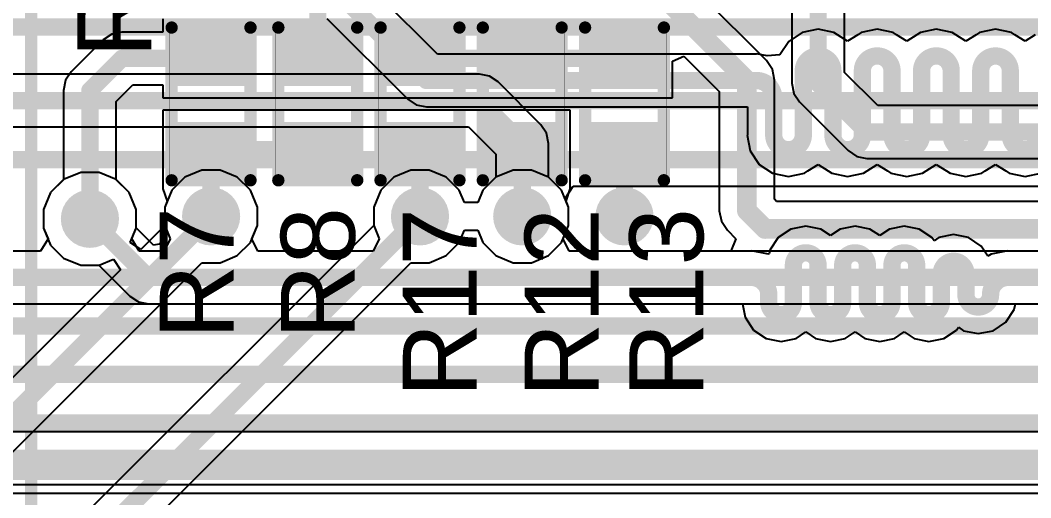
# Model space of a CAD drawing. Header units: inches. Extents: x -3 to 128, y -12 to 41.
# Drawn here: x 80.97 to 91.38, y 16.29 to 21.21 of the extents above; entities that cross this region are included whole.
import ezdxf

# ---------------------------------------------------------------- set-up
doc = ezdxf.new("R2010")
doc.units = ezdxf.units.IN
for name, color, linetype in [('Bottom Layer', 5, 'Continuous'), ('Layer 1', 16, 'Continuous'), ('Layer 2', 76, 'Continuous'), ('Top Layer', 1, 'Continuous'), ('Top Overlay', 2, 'Continuous'), ('Top Paste', 8, 'Continuous'), ('Top Solder', 216, 'Continuous'), ('Via Holes', 16, 'Continuous')]:
    doc.layers.add(name, color=color, linetype=linetype)
doc.styles.add('Arial', font='', dxfattribs={"height": 0.2})
doc.styles.get('Arial').set_extended_font_data('Arial')

msp = doc.modelspace()

# ---------------------------------------------------------------- hatches: boundary and pattern name
at = {"layer": 'Bottom Layer'}
h = msp.add_hatch(color=5, dxfattribs=at)
edge = h.paths.add_edge_path()
edge.add_arc((82.935, 19.189), 0.3, 0, 360)
h = msp.add_hatch(color=5, dxfattribs=at)
edge = h.paths.add_edge_path()
edge.add_arc((85.088, 19.189), 0.3, 0, 360)
h = msp.add_hatch(color=5, dxfattribs=at)
edge = h.paths.add_edge_path()
edge.add_arc((86.142, 19.189), 0.3, 0, 360)
h = msp.add_hatch(color=5, dxfattribs=at)
edge = h.paths.add_edge_path()
edge.add_arc((87.196, 19.189), 0.3, 0, 360)
h = msp.add_hatch(color=5, dxfattribs=at)
edge = h.paths.add_edge_path()
edge.add_arc((81.686, 19.164), 0.3, 0, 360)
at = {"layer": 'Layer 1'}
h = msp.add_hatch(color=16, dxfattribs=at)
edge = h.paths.add_edge_path()
edge.add_arc((82.935, 19.189), 0.3, 0, 360)
h = msp.add_hatch(color=16, dxfattribs=at)
edge = h.paths.add_edge_path()
edge.add_arc((85.088, 19.189), 0.3, 0, 360)
h = msp.add_hatch(color=16, dxfattribs=at)
edge = h.paths.add_edge_path()
edge.add_arc((86.142, 19.189), 0.3, 0, 360)
h = msp.add_hatch(color=16, dxfattribs=at)
edge = h.paths.add_edge_path()
edge.add_arc((87.196, 19.189), 0.3, 0, 360)
h = msp.add_hatch(color=16, dxfattribs=at)
edge = h.paths.add_edge_path()
edge.add_arc((81.686, 19.164), 0.3, 0, 360)
at = {"layer": 'Layer 2'}
h = msp.add_hatch(color=76, dxfattribs=at)
edge = h.paths.add_edge_path()
edge.add_arc((82.935, 19.189), 0.3, 0, 360)
h = msp.add_hatch(color=76, dxfattribs=at)
edge = h.paths.add_edge_path()
edge.add_arc((85.088, 19.189), 0.3, 0, 360)
h = msp.add_hatch(color=76, dxfattribs=at)
edge = h.paths.add_edge_path()
edge.add_arc((86.142, 19.189), 0.3, 0, 360)
h = msp.add_hatch(color=76, dxfattribs=at)
edge = h.paths.add_edge_path()
edge.add_arc((87.196, 19.189), 0.3, 0, 360)
h = msp.add_hatch(color=76, dxfattribs=at)
edge = h.paths.add_edge_path()
edge.add_arc((81.686, 19.164), 0.3, 0, 360)
at = {"layer": 'Top Layer'}
for points in [[(82.617, 21.047), (83.252, 21.047), (83.252, 20.59), (82.617, 20.59)], [(83.717, 21.047), (84.352, 21.047), (84.352, 20.59), (83.717, 20.59)], [(84.771, 21.047), (85.406, 21.047), (85.406, 20.59), (84.771, 20.59)], [(86.46, 20.59), (85.825, 20.59), (85.825, 21.047), (86.46, 21.047)], [(87.513, 20.59), (86.878, 20.59), (86.878, 21.047), (87.513, 21.047)], [(82.617, 20.107), (83.252, 20.107), (83.252, 19.65), (82.617, 19.65)], [(83.717, 20.107), (84.352, 20.107), (84.352, 19.65), (83.717, 19.65)], [(84.771, 20.107), (85.406, 20.107), (85.406, 19.65), (84.771, 19.65)], [(86.46, 19.65), (85.825, 19.65), (85.825, 20.107), (86.46, 20.107)], [(87.513, 19.65), (86.878, 19.65), (86.878, 20.107), (87.513, 20.107)]]:
    msp.add_hatch(color=1, dxfattribs=at).paths.add_polyline_path(points)
h = msp.add_hatch(color=1, dxfattribs=at)
edge = h.paths.add_edge_path()
edge.add_arc((82.935, 19.189), 0.3, 0, 360)
h = msp.add_hatch(color=1, dxfattribs=at)
edge = h.paths.add_edge_path()
edge.add_arc((85.088, 19.189), 0.3, 0, 360)
h = msp.add_hatch(color=1, dxfattribs=at)
edge = h.paths.add_edge_path()
edge.add_arc((86.142, 19.189), 0.3, 0, 360)
h = msp.add_hatch(color=1, dxfattribs=at)
edge = h.paths.add_edge_path()
edge.add_arc((87.196, 19.189), 0.3, 0, 360)
h = msp.add_hatch(color=1, dxfattribs=at)
edge = h.paths.add_edge_path()
edge.add_arc((81.686, 19.164), 0.3, 0, 360)
at = {"layer": 'Top Paste'}
for points in [[(82.617, 21.047), (83.252, 21.047), (83.252, 20.59), (82.617, 20.59)], [(83.717, 21.047), (84.352, 21.047), (84.352, 20.59), (83.717, 20.59)], [(84.771, 21.047), (85.406, 21.047), (85.406, 20.59), (84.771, 20.59)], [(86.46, 20.59), (85.825, 20.59), (85.825, 21.047), (86.46, 21.047)], [(87.513, 20.59), (86.878, 20.59), (86.878, 21.047), (87.513, 21.047)], [(82.617, 20.107), (83.252, 20.107), (83.252, 19.65), (82.617, 19.65)], [(83.717, 20.107), (84.352, 20.107), (84.352, 19.65), (83.717, 19.65)], [(84.771, 20.107), (85.406, 20.107), (85.406, 19.65), (84.771, 19.65)], [(86.46, 19.65), (85.825, 19.65), (85.825, 20.107), (86.46, 20.107)], [(87.513, 19.65), (86.878, 19.65), (86.878, 20.107), (87.513, 20.107)]]:
    msp.add_hatch(color=8, dxfattribs=at).paths.add_polyline_path(points)
at = {"layer": 'Top Solder'}
for points in [[(82.562, 21.102), (83.307, 21.102), (83.307, 20.535), (82.562, 20.535)], [(83.662, 21.102), (84.407, 21.102), (84.407, 20.535), (83.662, 20.535)], [(84.716, 21.102), (85.461, 21.102), (85.461, 20.535), (84.716, 20.535)], [(86.515, 20.535), (85.77, 20.535), (85.77, 21.102), (86.515, 21.102)], [(87.568, 20.535), (86.823, 20.535), (86.823, 21.102), (87.568, 21.102)], [(82.562, 20.162), (83.307, 20.162), (83.307, 19.595), (82.562, 19.595)], [(83.662, 20.162), (84.407, 20.162), (84.407, 19.595), (83.662, 19.595)], [(84.716, 20.162), (85.461, 20.162), (85.461, 19.595), (84.716, 19.595)], [(86.515, 19.595), (85.77, 19.595), (85.77, 20.162), (86.515, 20.162)], [(87.568, 19.595), (86.823, 19.595), (86.823, 20.162), (87.568, 20.162)]]:
    msp.add_hatch(color=216, dxfattribs=at).paths.add_polyline_path(points)
at = {"layer": 'Via Holes'}
h = msp.add_hatch(color=7, dxfattribs=at)
edge = h.paths.add_edge_path()
edge.add_arc((81.686, 19.164), 0.15, 0, 360)
h = msp.add_hatch(color=7, dxfattribs=at)
edge = h.paths.add_edge_path()
edge.add_arc((82.935, 19.189), 0.15, 0, 360)
h = msp.add_hatch(color=7, dxfattribs=at)
edge = h.paths.add_edge_path()
edge.add_arc((85.088, 19.189), 0.15, 0, 360)
h = msp.add_hatch(color=7, dxfattribs=at)
edge = h.paths.add_edge_path()
edge.add_arc((86.142, 19.189), 0.15, 0, 360)
h = msp.add_hatch(color=7, dxfattribs=at)
edge = h.paths.add_edge_path()
edge.add_arc((87.196, 19.189), 0.15, 0, 360)

# ---------------------------------------------------------------- linework, layer by layer
at = {"layer": 'Bottom Layer'}
for p, q in [((85.701, 20.655), (79.554, 20.655)), ((85.805, 20.634), (85.701, 20.655)), ((85.893, 20.575), (85.805, 20.634)), ((86.334, 20.134), (85.893, 20.575)), ((79.666, 20.111), (85.589, 20.111)), ((85.589, 20.111), (85.87, 19.829)), ((86.393, 20.046), (86.334, 20.134)), ((86.334, 20.134), (86.334, 20.134)), ((86.414, 19.942), (86.393, 20.046)), ((86.414, 19.593), (86.414, 19.942)), ((85.87, 19.829), (85.87, 19.593)), ((81.591, 19.641), (81.415, 19.569)), ((81.781, 19.641), (81.591, 19.641)), ((81.956, 19.569), (81.781, 19.641)), ((82.664, 19.594), (82.53, 19.46)), ((82.84, 19.667), (82.664, 19.594)), ((83.03, 19.667), (82.84, 19.667)), ((83.205, 19.594), (83.03, 19.667)), ((83.34, 19.46), (83.205, 19.594)), ((84.818, 19.594), (84.683, 19.46)), ((84.993, 19.667), (84.818, 19.594)), ((85.183, 19.667), (84.993, 19.667)), ((85.359, 19.594), (85.183, 19.667)), ((85.493, 19.46), (85.359, 19.594)), ((85.87, 19.593), (85.737, 19.46)), ((86.547, 19.46), (86.414, 19.593)), ((81.415, 19.569), (81.281, 19.434)), ((82.091, 19.434), (81.956, 19.569)), ((81.281, 19.434), (81.208, 19.259)), ((82.163, 19.259), (82.091, 19.434)), ((82.53, 19.46), (82.457, 19.284)), ((83.413, 19.284), (83.34, 19.46)), ((84.683, 19.46), (84.611, 19.284)), ((85.547, 19.331), (85.493, 19.46)), ((85.737, 19.46), (85.683, 19.331)), ((86.62, 19.284), (86.547, 19.46)), ((82.457, 19.284), (82.457, 19.096)), ((83.413, 19.094), (83.413, 19.284)), ((84.611, 19.284), (84.611, 19.096)), ((85.683, 19.331), (85.547, 19.331)), ((86.62, 19.094), (86.62, 19.284)), ((81.208, 19.259), (81.208, 19.069)), ((82.163, 19.069), (82.163, 19.259)), ((84.611, 19.096), (80.244, 14.73)), ((81.208, 19.069), (81.281, 18.893)), ((82.102, 18.921), (82.163, 19.069)), ((82.457, 19.096), (82.21, 18.849)), ((83.34, 18.918), (83.413, 19.094)), ((86.547, 18.918), (86.62, 19.094)), ((85.493, 18.918), (85.547, 19.048)), ((85.547, 19.048), (85.683, 19.048)), ((85.683, 19.048), (85.737, 18.918)), ((81.281, 18.893), (81.415, 18.758)), ((82.21, 18.849), (82.102, 18.921)), ((83.205, 18.784), (83.34, 18.918)), ((85.359, 18.784), (85.493, 18.918)), ((85.737, 18.918), (85.871, 18.784)), ((86.413, 18.784), (86.547, 18.918)), ((81.415, 18.758), (81.591, 18.686)), ((83.03, 18.711), (83.205, 18.784)), ((85.183, 18.711), (85.359, 18.784)), ((85.871, 18.784), (86.047, 18.711)), ((86.237, 18.711), (86.413, 18.784)), ((79.142, 15.012), (82.841, 18.711)), ((80.685, 14.401), (84.995, 18.711)), ((81.591, 18.686), (81.781, 18.686)), ((81.781, 18.686), (81.928, 18.747)), ((81.928, 18.747), (82, 18.639)), ((82.841, 18.711), (83.03, 18.711)), ((84.995, 18.711), (85.183, 18.711)), ((86.047, 18.711), (86.237, 18.711)), ((82, 18.639), (78.678, 15.317))]:
    msp.add_line(p, q, dxfattribs=at)
at = {"layer": 'Bottom Layer', "const_width": 0.178}
for points in [[(79.554, 20.383), (85.701, 20.383)], [(85.701, 20.383), (86.142, 19.942)], [(86.142, 19.189), (86.142, 19.942)], [(78.87, 15.125), (82.935, 19.189)], [(80.23, 14.331), (85.088, 19.189)]]:
    msp.add_lwpolyline(points, dxfattribs=at)
at = {"layer": 'Bottom Layer', "const_width": 0.0889}
for points in [[(85.657, 20.383, 1), (85.746, 20.383, 1)], [(85.657, 20.383, 1), (85.746, 20.383, 1)], [(86.098, 19.942, 1), (86.186, 19.942, 1)], [(86.098, 19.942, 1), (86.186, 19.942, 1)], [(82.89, 19.189, 1), (82.979, 19.189, 1)], [(85.044, 19.189, 1), (85.133, 19.189, 1)], [(86.098, 19.189, 1), (86.186, 19.189, 1)]]:
    msp.add_lwpolyline(points, format="xyb", close=True, dxfattribs=at)
at = {"layer": 'Layer 1'}
for p, q in [((86.583, 19.374), (86.667, 19.501)), ((86.667, 19.501), (100.84, 19.501)), ((86.62, 19.284), (86.583, 19.374)), ((86.62, 19.094), (86.62, 19.284)), ((86.563, 18.958), (86.62, 19.094)), ((86.626, 18.831), (86.563, 18.958)), ((103.964, 18.831), (86.626, 18.831)), ((74.873, 18.287), (94.743, 18.287)), ((99.882, 16.967), (68.78, 16.967)), ((68.78, 16.423), (95.563, 16.423))]:
    msp.add_line(p, q, dxfattribs=at)
at = {"layer": 'Layer 1', "const_width": 0.178}
for points in [[(75.677, 21.142), (99.83, 21.142)], [(75.527, 20.383), (96.79, 20.383)], [(75.074, 19.773), (100.04, 19.773)], [(74.873, 18.559), (104.368, 18.559)], [(68.376, 16.695), (99.995, 16.695)]]:
    msp.add_lwpolyline(points, dxfattribs=at)
at = {"layer": 'Layer 2'}
for p, q in [((85.267, 20.862), (84.512, 21.616)), ((84.128, 21.231), (84.962, 20.397)), ((89.028, 21.086), (88.889, 20.993)), ((89.191, 21.118), (89.028, 21.086)), ((89.355, 21.086), (89.191, 21.118)), ((89.391, 21.061), (89.355, 21.086)), ((89.496, 20.995), (89.391, 21.061)), ((89.601, 21.061), (89.496, 20.995)), ((89.637, 21.086), (89.601, 21.061)), ((89.801, 21.118), (89.637, 21.086)), ((89.964, 21.086), (89.801, 21.118)), ((90.001, 21.061), (89.964, 21.086)), ((90.106, 20.995), (90.001, 21.061)), ((90.21, 21.061), (90.106, 20.995)), ((90.247, 21.086), (90.21, 21.061)), ((90.41, 21.118), (90.247, 21.086)), ((90.574, 21.086), (90.41, 21.118)), ((90.611, 21.061), (90.574, 21.086)), ((90.715, 20.995), (90.611, 21.061)), ((90.82, 21.061), (90.715, 20.995)), ((90.856, 21.086), (90.82, 21.061)), ((91.02, 21.118), (90.856, 21.086)), ((91.184, 21.086), (91.02, 21.118)), ((91.22, 21.061), (91.184, 21.086)), ((91.325, 20.995), (91.22, 21.061)), ((91.429, 21.061), (91.325, 20.995)), ((88.889, 20.993), (88.796, 20.855)), ((88.556, 20.862), (85.267, 20.862)), ((88.665, 20.843), (88.556, 20.865)), ((88.556, 20.865), (88.556, 20.862)), ((88.796, 20.855), (88.665, 20.843)), ((84.962, 20.397), (85.05, 20.338)), ((85.05, 20.338), (85.154, 20.318)), ((85.154, 20.318), (88.462, 20.318)), ((88.462, 20.318), (88.462, 20.028)), ((88.462, 20.028), (88.459, 20.028)), ((88.459, 20.028), (88.492, 19.864)), ((88.492, 19.864), (88.584, 19.725)), ((88.584, 19.725), (88.723, 19.633)), ((89.087, 19.657), (89.191, 19.724)), ((89.191, 19.724), (89.296, 19.657)), ((89.696, 19.657), (89.801, 19.724)), ((89.801, 19.724), (89.905, 19.657)), ((90.306, 19.657), (90.41, 19.724)), ((90.41, 19.724), (90.515, 19.657)), ((90.915, 19.657), (91.02, 19.724)), ((91.02, 19.724), (91.125, 19.657)), ((81.591, 19.641), (81.415, 19.569)), ((81.781, 19.641), (81.591, 19.641)), ((81.956, 19.569), (81.781, 19.641)), ((82.664, 19.594), (82.53, 19.46)), ((82.84, 19.667), (82.664, 19.594)), ((83.03, 19.667), (82.84, 19.667)), ((83.205, 19.594), (83.03, 19.667)), ((83.34, 19.46), (83.205, 19.594)), ((84.818, 19.594), (84.683, 19.46)), ((84.993, 19.667), (84.818, 19.594)), ((85.183, 19.667), (84.993, 19.667)), ((85.359, 19.594), (85.183, 19.667)), ((85.493, 19.46), (85.359, 19.594)), ((85.871, 19.594), (85.737, 19.46)), ((86.047, 19.667), (85.871, 19.594)), ((86.237, 19.667), (86.047, 19.667)), ((86.413, 19.594), (86.237, 19.667)), ((86.547, 19.46), (86.413, 19.594)), ((88.723, 19.633), (88.886, 19.6)), ((88.886, 19.6), (89.05, 19.633)), ((89.05, 19.633), (89.087, 19.657)), ((89.296, 19.657), (89.332, 19.633)), ((89.332, 19.633), (89.496, 19.6)), ((89.496, 19.6), (89.66, 19.633)), ((89.66, 19.633), (89.696, 19.657)), ((89.905, 19.657), (89.942, 19.633)), ((89.942, 19.633), (90.106, 19.6)), ((90.106, 19.6), (90.269, 19.633)), ((90.269, 19.633), (90.306, 19.657)), ((90.515, 19.657), (90.552, 19.633)), ((90.552, 19.633), (90.715, 19.6)), ((90.715, 19.6), (90.879, 19.633)), ((90.879, 19.633), (90.915, 19.657)), ((91.125, 19.657), (91.161, 19.633)), ((91.161, 19.633), (91.325, 19.6)), ((91.325, 19.6), (91.488, 19.633)), ((81.415, 19.569), (81.281, 19.434)), ((82.091, 19.434), (81.956, 19.569)), ((81.281, 19.434), (81.208, 19.259)), ((82.163, 19.259), (82.091, 19.434)), ((82.53, 19.46), (82.457, 19.284)), ((83.413, 19.284), (83.34, 19.46)), ((84.683, 19.46), (84.611, 19.284)), ((85.547, 19.331), (85.493, 19.46)), ((85.737, 19.46), (85.683, 19.331)), ((86.62, 19.284), (86.547, 19.46)), ((82.457, 19.284), (82.457, 19.094)), ((83.413, 19.094), (83.413, 19.284)), ((84.611, 19.284), (84.611, 19.094)), ((85.683, 19.331), (85.547, 19.331)), ((86.62, 19.094), (86.62, 19.284)), ((81.208, 19.259), (81.208, 19.069)), ((82.163, 19.07), (82.163, 19.259)), ((81.208, 19.069), (81.281, 18.893)), ((82.34, 18.893), (82.163, 19.07)), ((82.457, 19.094), (82.478, 19.042)), ((83.356, 18.958), (83.413, 19.094)), ((84.611, 19.094), (84.667, 18.958)), ((86.563, 18.958), (86.62, 19.094)), ((89.064, 19.087), (88.911, 19.057)), ((89.218, 19.057), (89.064, 19.087)), ((89.572, 19.087), (89.419, 19.057)), ((89.726, 19.057), (89.572, 19.087)), ((90.08, 19.087), (89.927, 19.057)), ((90.234, 19.057), (90.08, 19.087)), ((82.478, 19.042), (82.402, 18.903)), ((83.418, 18.831), (83.356, 18.958)), ((84.667, 18.958), (84.605, 18.831)), ((86.626, 18.831), (86.563, 18.958)), ((88.78, 18.97), (88.693, 18.84)), ((88.911, 19.057), (88.78, 18.97)), ((89.318, 18.99), (89.218, 19.057)), ((89.419, 19.057), (89.318, 18.99)), ((89.826, 18.99), (89.726, 19.057)), ((89.927, 19.057), (89.826, 18.99)), ((90.364, 18.97), (90.234, 19.057)), ((90.386, 18.937), (90.364, 18.97)), ((90.435, 18.97), (90.386, 18.937)), ((90.588, 19.001), (90.435, 18.97)), ((90.742, 18.97), (90.588, 19.001)), ((90.872, 18.883), (90.742, 18.97)), ((81.281, 18.893), (81.415, 18.758)), ((82.402, 18.903), (82.34, 18.893)), ((90.942, 18.779), (90.872, 18.883)), ((81.415, 18.758), (81.591, 18.686)), ((84.605, 18.831), (83.418, 18.831)), ((88.505, 18.831), (86.626, 18.831)), ((88.679, 18.8), (88.505, 18.834)), ((88.505, 18.834), (88.505, 18.831)), ((88.686, 18.803), (88.679, 18.8)), ((88.693, 18.84), (88.686, 18.803)), ((90.974, 18.8), (90.942, 18.779)), ((91.147, 18.834), (90.974, 18.8)), ((91.147, 18.831), (91.147, 18.834)), ((97.69, 18.831), (91.147, 18.831)), ((81.591, 18.686), (81.779, 18.686)), ((81.779, 18.686), (82.098, 18.367)), ((82.098, 18.367), (82.186, 18.308)), ((82.186, 18.308), (82.29, 18.287)), ((82.29, 18.287), (82.29, 18.287)), ((82.29, 18.287), (88.412, 18.287)), ((88.412, 18.287), (88.439, 18.148)), ((91.213, 18.228), (91.225, 18.287)), ((91.225, 18.287), (94.743, 18.287)), ((88.439, 18.148), (88.526, 18.017)), ((91.126, 18.097), (91.213, 18.228)), ((90.618, 18.017), (90.637, 18.045)), ((90.637, 18.045), (90.689, 18.01)), ((90.996, 18.01), (91.126, 18.097)), ((88.526, 18.017), (88.657, 17.93)), ((88.657, 17.93), (88.81, 17.9)), ((88.81, 17.9), (88.964, 17.93)), ((88.964, 17.93), (89.064, 17.998)), ((89.064, 17.998), (89.165, 17.93)), ((89.165, 17.93), (89.318, 17.9)), ((89.318, 17.9), (89.472, 17.93)), ((89.472, 17.93), (89.572, 17.998)), ((89.572, 17.998), (89.673, 17.93)), ((89.673, 17.93), (89.826, 17.9)), ((89.826, 17.9), (89.98, 17.93)), ((89.98, 17.93), (90.08, 17.998)), ((90.08, 17.998), (90.181, 17.93)), ((90.181, 17.93), (90.334, 17.9)), ((90.334, 17.9), (90.488, 17.93)), ((90.488, 17.93), (90.618, 18.017)), ((90.689, 18.01), (90.842, 17.98)), ((90.842, 17.98), (90.996, 18.01)), ((93.205, 16.331), (74.718, 16.331))]:
    msp.add_line(p, q, dxfattribs=at)
at = {"layer": 'Layer 2', "const_width": 0.178}
for points in [[(84.035, 21.709), (85.154, 20.59)], [(89.039, 20.028), (89.039, 20.691)], [(89.344, 20.028), (89.344, 20.691)], [(89.648, 20.028), (89.648, 20.691)], [(89.953, 20.028), (89.953, 20.691)], [(90.258, 20.028), (90.258, 20.691)], [(90.563, 20.028), (90.563, 20.691)], [(90.868, 20.028), (90.868, 20.691)], [(91.172, 20.028), (91.172, 20.691)], [(85.154, 20.59), (88.162, 20.59)], [(88.162, 20.59), (88.556, 20.59)], [(88.734, 20.028), (88.734, 20.412)], [(81.686, 19.164), (82.29, 18.559)], [(88.937, 18.301), (88.937, 18.686)], [(89.191, 18.301), (89.191, 18.686)], [(89.445, 18.301), (89.445, 18.686)], [(89.699, 18.301), (89.699, 18.686)], [(89.953, 18.301), (89.953, 18.686)], [(90.207, 18.301), (90.207, 18.686)], [(82.29, 18.559), (88.162, 18.559)], [(88.162, 18.559), (88.505, 18.559)], [(90.461, 18.301), (90.461, 18.599)], [(90.715, 18.381), (90.715, 18.599)], [(91.147, 18.559), (92.632, 18.559)], [(88.683, 18.301), (88.683, 18.381)], [(90.969, 18.381), (90.969, 18.381)]]:
    msp.add_lwpolyline(points, dxfattribs=at)
for points in [[(89.039, 20.691, -1), (89.344, 20.691)], [(89.648, 20.691, -1), (89.953, 20.691)], [(90.258, 20.691, -1), (90.563, 20.691)], [(90.868, 20.691, -1), (91.172, 20.691)], [(88.556, 20.59, -0.414214), (88.734, 20.412)], [(89.039, 20.028, -1), (88.734, 20.028)], [(89.648, 20.028, -1), (89.344, 20.028)], [(90.258, 20.028, -1), (89.953, 20.028)], [(90.868, 20.028, -1), (90.563, 20.028)], [(91.477, 20.028, -1), (91.172, 20.028)], [(88.937, 18.686, -1), (89.191, 18.686)], [(89.445, 18.686, -1), (89.699, 18.686)], [(89.953, 18.686, -1), (90.207, 18.686)], [(90.461, 18.599, -1), (90.715, 18.599)], [(88.505, 18.559, -0.414214), (88.683, 18.381)], [(90.969, 18.381, -0.414214), (91.147, 18.559)], [(90.969, 18.381, -1), (90.715, 18.381)], [(88.937, 18.301, -1), (88.683, 18.301)], [(89.445, 18.301, -1), (89.191, 18.301)], [(89.953, 18.301, -1), (89.699, 18.301)], [(90.461, 18.301, -1), (90.207, 18.301)]]:
    msp.add_lwpolyline(points, format="xyb", dxfattribs=at)
at = {"layer": 'Layer 2', "const_width": 0.0889}
for points in [[(88.994, 20.691, 1), (89.083, 20.691, 1)], [(88.994, 20.691, 1), (89.083, 20.691, 1)], [(89.299, 20.691, 1), (89.388, 20.691, 1)], [(89.299, 20.691, 1), (89.388, 20.691, 1)], [(89.604, 20.691, 1), (89.693, 20.691, 1)], [(89.604, 20.691, 1), (89.693, 20.691, 1)], [(89.909, 20.691, 1), (89.998, 20.691, 1)], [(89.909, 20.691, 1), (89.998, 20.691, 1)], [(90.214, 20.691, 1), (90.302, 20.691, 1)], [(90.214, 20.691, 1), (90.302, 20.691, 1)], [(90.518, 20.691, 1), (90.607, 20.691, 1)], [(90.518, 20.691, 1), (90.607, 20.691, 1)], [(90.823, 20.691, 1), (90.912, 20.691, 1)], [(90.823, 20.691, 1), (90.912, 20.691, 1)], [(91.128, 20.691, 1), (91.217, 20.691, 1)], [(91.128, 20.691, 1), (91.217, 20.691, 1)], [(85.11, 20.59, 1), (85.199, 20.59, 1)], [(85.11, 20.59, 1), (85.199, 20.59, 1)], [(88.118, 20.59, 1), (88.207, 20.59, 1)], [(88.118, 20.59, 1), (88.207, 20.59, 1)], [(88.512, 20.59, 1), (88.601, 20.59, 1)], [(88.512, 20.59, 1), (88.601, 20.59, 1)], [(88.69, 20.412, 1), (88.778, 20.412, 1)], [(88.69, 20.412, 1), (88.778, 20.412, 1)], [(88.69, 20.028, 1), (88.778, 20.028, 1)], [(88.69, 20.028, 1), (88.778, 20.028, 1)], [(88.994, 20.028, 1), (89.083, 20.028, 1)], [(88.994, 20.028, 1), (89.083, 20.028, 1)], [(89.299, 20.028, 1), (89.388, 20.028, 1)], [(89.299, 20.028, 1), (89.388, 20.028, 1)], [(89.604, 20.028, 1), (89.693, 20.028, 1)], [(89.604, 20.028, 1), (89.693, 20.028, 1)], [(89.909, 20.028, 1), (89.998, 20.028, 1)], [(89.909, 20.028, 1), (89.998, 20.028, 1)], [(90.214, 20.028, 1), (90.302, 20.028, 1)], [(90.214, 20.028, 1), (90.302, 20.028, 1)], [(90.518, 20.028, 1), (90.607, 20.028, 1)], [(90.518, 20.028, 1), (90.607, 20.028, 1)], [(90.823, 20.028, 1), (90.912, 20.028, 1)], [(90.823, 20.028, 1), (90.912, 20.028, 1)], [(91.128, 20.028, 1), (91.217, 20.028, 1)], [(91.128, 20.028, 1), (91.217, 20.028, 1)], [(81.641, 19.164, 1), (81.73, 19.164, 1)], [(88.893, 18.686, 1), (88.982, 18.686, 1)], [(88.893, 18.686, 1), (88.982, 18.686, 1)], [(89.147, 18.686, 1), (89.236, 18.686, 1)], [(89.147, 18.686, 1), (89.236, 18.686, 1)], [(89.401, 18.686, 1), (89.49, 18.686, 1)], [(89.401, 18.686, 1), (89.49, 18.686, 1)], [(89.655, 18.686, 1), (89.744, 18.686, 1)], [(89.655, 18.686, 1), (89.744, 18.686, 1)], [(89.909, 18.686, 1), (89.998, 18.686, 1)], [(89.909, 18.686, 1), (89.998, 18.686, 1)], [(90.163, 18.686, 1), (90.252, 18.686, 1)], [(90.163, 18.686, 1), (90.252, 18.686, 1)], [(82.246, 18.559, 1), (82.335, 18.559, 1)], [(82.246, 18.559, 1), (82.335, 18.559, 1)], [(88.118, 18.559, 1), (88.207, 18.559, 1)], [(88.118, 18.559, 1), (88.207, 18.559, 1)], [(88.461, 18.559, 1), (88.55, 18.559, 1)], [(88.461, 18.559, 1), (88.55, 18.559, 1)], [(90.417, 18.599, 1), (90.506, 18.599, 1)], [(90.417, 18.599, 1), (90.506, 18.599, 1)], [(90.671, 18.599, 1), (90.76, 18.599, 1)], [(90.671, 18.599, 1), (90.76, 18.599, 1)], [(91.103, 18.559, 1), (91.191, 18.559, 1)], [(91.103, 18.559, 1), (91.191, 18.559, 1)], [(88.639, 18.381, 1), (88.728, 18.381, 1)], [(88.639, 18.381, 1), (88.728, 18.381, 1)], [(90.671, 18.381, 1), (90.76, 18.381, 1)], [(90.671, 18.381, 1), (90.76, 18.381, 1)], [(90.925, 18.381, 1), (91.014, 18.381, 1)], [(90.925, 18.381, 1), (91.014, 18.381, 1)], [(90.925, 18.381, 1), (91.014, 18.381, 1)], [(90.925, 18.381, 1), (91.014, 18.381, 1)], [(88.639, 18.301, 1), (88.728, 18.301, 1)], [(88.639, 18.301, 1), (88.728, 18.301, 1)], [(88.893, 18.301, 1), (88.982, 18.301, 1)], [(88.893, 18.301, 1), (88.982, 18.301, 1)], [(89.147, 18.301, 1), (89.236, 18.301, 1)], [(89.147, 18.301, 1), (89.236, 18.301, 1)], [(89.401, 18.301, 1), (89.49, 18.301, 1)], [(89.401, 18.301, 1), (89.49, 18.301, 1)], [(89.655, 18.301, 1), (89.744, 18.301, 1)], [(89.655, 18.301, 1), (89.744, 18.301, 1)], [(89.909, 18.301, 1), (89.998, 18.301, 1)], [(89.909, 18.301, 1), (89.998, 18.301, 1)], [(90.163, 18.301, 1), (90.252, 18.301, 1)], [(90.163, 18.301, 1), (90.252, 18.301, 1)], [(90.417, 18.301, 1), (90.506, 18.301, 1)], [(90.417, 18.301, 1), (90.506, 18.301, 1)]]:
    msp.add_lwpolyline(points, format="xyb", close=True, dxfattribs=at)
at = {"layer": 'Top Layer'}
for p, q in [((88.659, 20.795), (87.028, 22.426)), ((88.92, 21.35), (88.92, 20.561)), ((89.464, 20.674), (89.464, 21.35)), ((82.439, 21.225), (82.439, 21.09)), ((81.912, 21.069), (81.824, 21.01)), ((82.016, 21.09), (81.912, 21.069)), ((82.439, 21.09), (82.016, 21.09)), ((82.016, 21.09), (82.016, 21.09)), ((81.824, 21.01), (81.493, 20.68)), ((87.691, 20.791), (87.808, 20.84)), ((87.808, 20.84), (88.173, 20.475)), ((87.691, 20.412), (87.691, 20.791)), ((88.721, 20.702), (88.659, 20.795)), ((81.493, 20.68), (81.434, 20.592)), ((88.743, 20.593), (88.721, 20.702)), ((89.807, 20.331), (89.464, 20.674)), ((81.434, 20.592), (81.414, 20.488)), ((81.958, 20.375), (82.129, 20.546)), ((82.129, 20.546), (82.439, 20.546)), ((82.439, 20.546), (82.439, 20.412)), ((88.743, 19.365), (88.743, 20.593)), ((88.743, 20.593), (88.743, 20.593)), ((88.92, 20.561), (88.941, 20.457)), ((81.414, 20.488), (81.414, 19.567)), ((88.173, 20.475), (88.173, 19.247)), ((88.941, 20.457), (89, 20.369)), ((81.958, 19.567), (81.958, 20.375)), ((82.439, 20.412), (83.412, 20.412)), ((83.412, 20.412), (83.43, 20.412)), ((83.43, 20.412), (83.539, 20.412)), ((83.539, 20.412), (83.557, 20.412)), ((83.557, 20.412), (84.466, 20.412)), ((84.466, 20.412), (84.53, 20.412)), ((84.53, 20.412), (84.657, 20.412)), ((84.657, 20.412), (85.584, 20.412)), ((85.584, 20.412), (85.584, 20.412)), ((85.584, 20.412), (85.647, 20.412)), ((85.647, 20.412), (85.647, 20.412)), ((85.647, 20.412), (86.637, 20.412)), ((86.637, 20.412), (86.637, 20.412)), ((86.637, 20.412), (86.7, 20.412)), ((86.7, 20.412), (86.7, 20.412)), ((86.7, 20.412), (87.691, 20.412)), ((89, 20.369), (89.502, 19.867)), ((91.512, 20.331), (89.807, 20.331)), ((83.43, 20.285), (82.439, 20.285)), ((82.439, 20.285), (82.439, 19.472)), ((83.539, 20.285), (83.43, 20.285)), ((83.43, 20.285), (83.43, 20.285)), ((84.53, 20.285), (83.539, 20.285)), ((83.539, 20.285), (83.539, 20.285)), ((84.593, 20.285), (84.53, 20.285)), ((84.53, 20.285), (84.53, 20.285)), ((85.584, 20.285), (84.593, 20.285)), ((84.593, 20.285), (84.593, 20.285)), ((85.647, 20.285), (85.584, 20.285)), ((85.584, 20.285), (85.584, 20.285)), ((86.637, 20.285), (85.647, 20.285)), ((85.647, 20.285), (85.647, 20.285)), ((86.637, 19.472), (86.637, 20.285)), ((89.502, 19.867), (89.59, 19.808)), ((89.59, 19.808), (89.694, 19.787)), ((89.694, 19.787), (91.512, 19.787)), ((81.414, 19.567), (81.281, 19.434)), ((82.091, 19.434), (81.958, 19.567)), ((81.281, 19.434), (81.208, 19.259)), ((82.163, 19.259), (82.091, 19.434)), ((82.439, 19.472), (82.439, 19.472)), ((82.439, 19.472), (82.439, 19.472)), ((82.439, 19.472), (82.482, 19.345)), ((86.595, 19.345), (86.637, 19.472)), ((86.637, 19.472), (86.637, 19.472)), ((86.637, 19.472), (86.637, 19.472)), ((82.482, 19.345), (82.457, 19.284)), ((82.457, 19.284), (82.457, 19.094)), ((86.62, 19.284), (86.595, 19.345)), ((86.62, 19.094), (86.62, 19.284)), ((88.763, 19.344), (88.743, 19.365)), ((91.512, 19.344), (88.763, 19.344)), ((81.208, 19.259), (81.208, 19.069)), ((82.163, 19.069), (82.163, 19.259)), ((88.173, 19.247), (88.173, 19.247)), ((88.173, 19.247), (88.195, 19.138)), ((81.208, 19.069), (81.254, 18.958)), ((82.118, 18.958), (82.163, 19.069)), ((82.457, 19.094), (82.513, 18.958)), ((86.563, 18.958), (86.62, 19.094)), ((88.195, 19.138), (88.256, 19.045)), ((81.254, 18.958), (81.177, 18.831)), ((82.195, 18.831), (82.118, 18.958)), ((82.513, 18.958), (82.451, 18.831)), ((86.626, 18.831), (86.563, 18.958)), ((88.256, 19.045), (88.343, 18.958)), ((88.343, 18.958), (88.291, 18.831)), ((81.177, 18.831), (76.878, 18.831)), ((82.451, 18.831), (82.195, 18.831)), ((88.291, 18.831), (86.626, 18.831))]:
    msp.add_line(p, q, dxfattribs=at)
for points, const_width in [([(86.743, 22.308), (88.458, 20.593)], 0.203), ([(84.035, 20.818), (84.035, 21.709)], 0.178), ([(89.192, 20.561), (89.192, 21.754)], 0.178), ([(81.686, 20.488), (82.016, 20.818)], 0.178), ([(82.016, 20.818), (82.935, 20.818)], 0.178), ([(85.088, 20.818), (86.142, 20.818)], 0.178), ([(86.142, 20.818), (87.196, 20.818)], 0.178), ([(88.458, 19.247), (88.458, 20.593)], 0.203), ([(89.192, 20.561), (89.694, 20.059)], 0.178), ([(81.686, 19.164), (81.686, 20.488)], 0.178), ([(89.694, 20.059), (92.29, 20.059)], 0.178), ([(82.935, 19.189), (82.935, 19.878)], 0.178), ([(82.935, 19.878), (84.035, 19.878)], 0.178), ([(85.088, 19.189), (85.088, 19.878)], 0.178), ([(86.142, 19.189), (86.142, 19.878)], 0.178), ([(87.196, 19.189), (87.196, 19.878)], 0.178), ([(82.935, 19.164), (82.935, 19.189)], 0.178), ([(85.088, 19.164), (85.088, 19.189)], 0.178), ([(86.142, 19.164), (86.142, 19.189)], 0.178), ([(87.196, 19.164), (87.196, 19.189)], 0.178), ([(88.458, 19.247), (88.645, 19.059)], 0.203), ([(88.645, 19.059), (92.29, 19.059)], 0.203), ([(76.878, 18.559), (92.29, 18.559)], 0.178), ([(73.23, 18.059), (92.29, 18.059)], 0.178), ([(74.061, 17.559), (92.29, 17.559)], 0.178), ([(74.912, 17.059), (92.29, 17.059)], 0.178), ([(76.094, 16.559), (92.29, 16.559)], 0.178)]:
    msp.add_lwpolyline(points, dxfattribs=dict(at, const_width=const_width))
for points, const_width in [([(81.971, 20.818, 1), (82.06, 20.818, 1)], 0.0889), ([(81.971, 20.818, 1), (82.06, 20.818, 1)], 0.0889), ([(82.89, 20.818, 1), (82.979, 20.818, 1)], 0.0889), ([(83.99, 20.818, 1), (84.079, 20.818, 1)], 0.0889), ([(85.044, 20.818, 1), (85.133, 20.818, 1)], 0.0889), ([(86.098, 20.818, 1), (86.186, 20.818, 1)], 0.0889), ([(86.098, 20.818, 1), (86.186, 20.818, 1)], 0.0889), ([(87.151, 20.818, 1), (87.24, 20.818, 1)], 0.0889), ([(88.407, 20.593, 1), (88.509, 20.593, 1)], 0.102), ([(88.407, 20.593, 1), (88.509, 20.593, 1)], 0.102), ([(89.148, 20.561, 1), (89.237, 20.561, 1)], 0.0889), ([(89.148, 20.561, 1), (89.237, 20.561, 1)], 0.0889), ([(81.641, 20.488, 1), (81.73, 20.488, 1)], 0.0889), ([(81.641, 20.488, 1), (81.73, 20.488, 1)], 0.0889), ([(89.65, 20.059, 1), (89.739, 20.059, 1)], 0.0889), ([(89.65, 20.059, 1), (89.739, 20.059, 1)], 0.0889), ([(82.89, 19.878, 1), (82.979, 19.878, 1)], 0.0889), ([(82.89, 19.878, 1), (82.979, 19.878, 1)], 0.0889), ([(83.99, 19.878, 1), (84.079, 19.878, 1)], 0.0889), ([(85.044, 19.878, 1), (85.133, 19.878, 1)], 0.0889), ([(86.098, 19.878, 1), (86.186, 19.878, 1)], 0.0889), ([(87.151, 19.878, 1), (87.24, 19.878, 1)], 0.0889), ([(82.89, 19.189, 1), (82.979, 19.189, 1)], 0.0889), ([(82.89, 19.189, 1), (82.979, 19.189, 1)], 0.0889), ([(85.044, 19.189, 1), (85.133, 19.189, 1)], 0.0889), ([(85.044, 19.189, 1), (85.133, 19.189, 1)], 0.0889), ([(86.097, 19.189, 1), (86.186, 19.189, 1)], 0.0889), ([(86.097, 19.189, 1), (86.186, 19.189, 1)], 0.0889), ([(87.151, 19.189, 1), (87.24, 19.189, 1)], 0.0889), ([(87.151, 19.189, 1), (87.24, 19.189, 1)], 0.0889), ([(88.407, 19.247, 1), (88.509, 19.247, 1)], 0.102), ([(88.407, 19.247, 1), (88.509, 19.247, 1)], 0.102), ([(81.641, 19.164, 1), (81.73, 19.164, 1)], 0.0889), ([(82.89, 19.164, 1), (82.979, 19.164, 1)], 0.0889), ([(85.044, 19.164, 1), (85.133, 19.164, 1)], 0.0889), ([(86.097, 19.164, 1), (86.186, 19.164, 1)], 0.0889), ([(87.151, 19.164, 1), (87.24, 19.164, 1)], 0.0889), ([(88.594, 19.059, 1), (88.696, 19.059, 1)], 0.102), ([(88.594, 19.059, 1), (88.696, 19.059, 1)], 0.102)]:
    msp.add_lwpolyline(points, format="xyb", close=True, dxfattribs=dict(at, const_width=const_width))
at = {"layer": 'Top Overlay'}
for points, const_width in [([(81.08, 14.268), (81.08, 30.968)], 0.127), ([(82.528, 19.561), (82.528, 21.136)], 0.127), ([(82.528, 21.136), (83.341, 21.136)], 0.127), ([(82.503, 19.535), (82.503, 21.161)], 0.00323), ([(83.341, 19.561), (83.341, 21.136)], 0.127), ([(83.628, 19.561), (83.628, 21.136)], 0.127), ([(83.628, 21.136), (84.441, 21.136)], 0.127), ([(83.603, 19.535), (83.603, 21.161)], 0.00323), ([(84.441, 19.561), (84.441, 21.136)], 0.127), ([(84.682, 19.561), (84.682, 21.136)], 0.127), ([(84.682, 21.136), (85.495, 21.136)], 0.127), ([(84.657, 19.535), (84.657, 21.161)], 0.00323), ([(85.495, 19.561), (85.495, 21.136)], 0.127), ([(85.736, 21.136), (86.548, 21.136)], 0.127), ([(85.736, 19.561), (85.736, 21.136)], 0.127), ([(86.548, 19.561), (86.548, 21.136)], 0.127), ([(86.574, 19.535), (86.574, 21.161)], 0.00323), ([(86.789, 21.136), (87.602, 21.136)], 0.127), ([(86.789, 19.561), (86.789, 21.136)], 0.127), ([(87.602, 19.561), (87.602, 21.136)], 0.127), ([(87.628, 19.535), (87.628, 21.161)], 0.00323), ([(82.528, 19.561), (83.341, 19.561)], 0.127), ([(83.628, 19.561), (84.441, 19.561)], 0.127), ([(84.682, 19.561), (85.495, 19.561)], 0.127), ([(85.736, 19.561), (86.548, 19.561)], 0.127), ([(86.789, 19.561), (87.602, 19.561)], 0.127)]:
    msp.add_lwpolyline(points, dxfattribs=dict(at, const_width=const_width))
for points, const_width in [([(82.497, 21.136, 1), (82.56, 21.136, 1)], 0.0635), ([(82.497, 21.136, 1), (82.56, 21.136, 1)], 0.0635), ([(82.502, 21.161, 1), (82.504, 21.161, 1)], 0.00161), ([(83.309, 21.136, 1), (83.373, 21.136, 1)], 0.0635), ([(83.309, 21.136, 1), (83.373, 21.136, 1)], 0.0635), ([(83.596, 21.136, 1), (83.66, 21.136, 1)], 0.0635), ([(83.596, 21.136, 1), (83.66, 21.136, 1)], 0.0635), ([(83.602, 21.161, 1), (83.604, 21.161, 1)], 0.00161), ([(84.409, 21.136, 1), (84.473, 21.136, 1)], 0.0635), ([(84.409, 21.136, 1), (84.473, 21.136, 1)], 0.0635), ([(84.65, 21.136, 1), (84.714, 21.136, 1)], 0.0635), ([(84.65, 21.136, 1), (84.714, 21.136, 1)], 0.0635), ([(84.656, 21.161, 1), (84.657, 21.161, 1)], 0.00161), ([(85.463, 21.136, 1), (85.526, 21.136, 1)], 0.0635), ([(85.463, 21.136, 1), (85.526, 21.136, 1)], 0.0635), ([(85.704, 21.136, 1), (85.767, 21.136, 1)], 0.0635), ([(85.704, 21.136, 1), (85.767, 21.136, 1)], 0.0635), ([(86.517, 21.136, 1), (86.58, 21.136, 1)], 0.0635), ([(86.517, 21.136, 1), (86.58, 21.136, 1)], 0.0635), ([(86.573, 21.161, 1), (86.575, 21.161, 1)], 0.00161), ([(86.758, 21.136, 1), (86.821, 21.136, 1)], 0.0635), ([(86.758, 21.136, 1), (86.821, 21.136, 1)], 0.0635), ([(87.57, 21.136, 1), (87.634, 21.136, 1)], 0.0635), ([(87.57, 21.136, 1), (87.634, 21.136, 1)], 0.0635), ([(87.627, 21.161, 1), (87.628, 21.161, 1)], 0.00161), ([(82.497, 19.561, 1), (82.56, 19.561, 1)], 0.0635), ([(82.497, 19.561, 1), (82.56, 19.561, 1)], 0.0635), ([(83.309, 19.561, 1), (83.373, 19.561, 1)], 0.0635), ([(83.309, 19.561, 1), (83.373, 19.561, 1)], 0.0635), ([(83.596, 19.561, 1), (83.66, 19.561, 1)], 0.0635), ([(83.596, 19.561, 1), (83.66, 19.561, 1)], 0.0635), ([(84.409, 19.561, 1), (84.473, 19.561, 1)], 0.0635), ([(84.409, 19.561, 1), (84.473, 19.561, 1)], 0.0635), ([(84.65, 19.561, 1), (84.714, 19.561, 1)], 0.0635), ([(84.65, 19.561, 1), (84.714, 19.561, 1)], 0.0635), ([(85.463, 19.561, 1), (85.526, 19.561, 1)], 0.0635), ([(85.463, 19.561, 1), (85.526, 19.561, 1)], 0.0635), ([(85.704, 19.561, 1), (85.767, 19.561, 1)], 0.0635), ([(85.704, 19.561, 1), (85.767, 19.561, 1)], 0.0635), ([(86.517, 19.561, 1), (86.58, 19.561, 1)], 0.0635), ([(86.517, 19.561, 1), (86.58, 19.561, 1)], 0.0635), ([(86.758, 19.561, 1), (86.821, 19.561, 1)], 0.0635), ([(86.758, 19.561, 1), (86.821, 19.561, 1)], 0.0635), ([(87.57, 19.561, 1), (87.634, 19.561, 1)], 0.0635), ([(87.57, 19.561, 1), (87.634, 19.561, 1)], 0.0635), ([(82.502, 19.535, 1), (82.504, 19.535, 1)], 0.00161), ([(83.602, 19.535, 1), (83.604, 19.535, 1)], 0.00161), ([(84.656, 19.535, 1), (84.657, 19.535, 1)], 0.00161), ([(86.573, 19.535, 1), (86.575, 19.535, 1)], 0.00161), ([(87.627, 19.535, 1), (87.628, 19.535, 1)], 0.00161)]:
    msp.add_lwpolyline(points, format="xyb", close=True, dxfattribs=dict(at, const_width=const_width))

# ---------------------------------------------------------------- texts
at = {"layer": 'Top Overlay', "style": 'Arial'}
for s, p in [('R39', (82.319, 20.823)), ('R7', (83.168, 17.924)), ('R8', (84.416, 17.924)), ('R17', (85.673, 17.322)), ('R12', (86.929, 17.322)), ('R13', (88.008, 17.322))]:
    msp.add_text(s, height=0.762, rotation=90, dxfattribs=at).set_placement(p)

doc.saveas('drawing.dxf')
